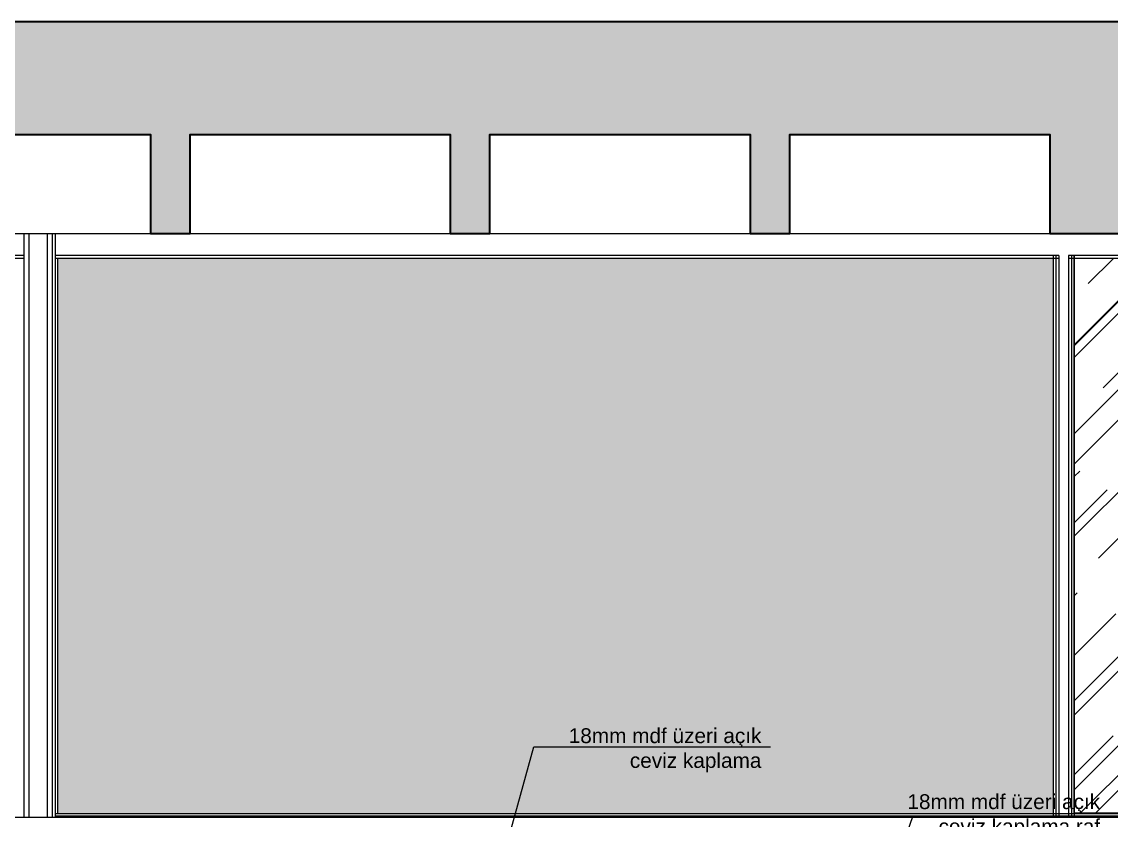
# Model space of a CAD drawing. Header units: millimetres. Extents: x 54215 to 67697, y 23496 to 56611.
# Drawn here: x 55777.1 to 56216.8, y 40917.7 to 41240 of the extents above; entities that cross this region are included whole.
import ezdxf

# ---------------------------------------------------------------- set-up
doc = ezdxf.new("R2010")
doc.units = ezdxf.units.MM
doc.layers.add('no3_alçıpan kesit', color=7, linetype='Continuous', lineweight=20, true_color=0xf5003d)
for name, color, linetype, lineweight in [('no3_duvar kaplama', 8, 'Continuous', 0), ('no3_duvar mevcut', 4, 'Continuous', 35), ('no3_döşeme kaplama', 8, 'Continuous', 0), ('no3_kutu profil gorunus', 8, 'Continuous', 0), ('no3_tefriş arka ince', 65, 'Continuous', 13), ('no3_yazı duvar', 152, 'Continuous', 0)]:
    doc.layers.add(name, color=color, linetype=linetype, lineweight=lineweight)
doc.styles.add('style1', font='arial.ttf', dxfattribs={"height": 20})

msp = doc.modelspace()

# ---------------------------------------------------------------- hatches: boundary and pattern name
at = {"layer": 'no3_duvar kaplama'}
h = msp.add_hatch(dxfattribs=at)
h.set_pattern_fill('JIS_STN_2.5', color=256, scale=3)
h.set_pattern_definition([(45, (43689.048, 19634.885), (-5.3033009, 5.3033009), []), (45, (43694.343, 19634.885), (-5.3033009, 5.3033009), [3.6, -1.5])])
h.paths.add_polyline_path([(57465.888, 41139.963), (57465.888, 41239.963), (55417.539, 41239.963), (55417.539, 40557.963), (57735.614, 40557.963), (57735.614, 40567.963), (57637.388, 40567.963), (57637.388, 40572.963), (57607.388, 40572.963), (57607.388, 40590.463), (57577.388, 40590.463), (57577.388, 40607.963), (56955.888, 40607.963), (56955.888, 40606.963), (56955.888, 40599.463), (55456.888, 40599.463), (55456.888, 41154.463), (55503.388, 41154.463), (55503.388, 41194.463), (55640.054, 41194.463), (55640.054, 41154.463), (55724.054, 41154.463), (55724.054, 41194.463), (55829.054, 41194.463), (55829.054, 41154.463), (55845.054, 41154.463), (55845.054, 41194.463), (55950.054, 41194.463), (55950.054, 41154.463), (55966.054, 41154.463), (55966.054, 41194.463), (56071.054, 41194.463), (56071.054, 41154.463), (56087.054, 41154.463), (56087.054, 41194.463), (56192.054, 41194.463), (56192.054, 41154.463), (56200.054, 41154.463), (56254.554, 41154.463), (56262.554, 41154.463), (56262.554, 41194.463), (56300.554, 41194.463), (56300.554, 41154.463), (56316.554, 41154.463), (56316.554, 41194.463), (56421.554, 41194.463), (56421.554, 41154.463), (56437.554, 41154.463), (56437.554, 41194.463), (56542.554, 41194.463), (56542.554, 41154.463), (56558.554, 41154.463), (56558.554, 41194.463), (56663.554, 41194.463), (56663.554, 41154.463), (56679.554, 41154.463), (56679.554, 41194.463), (56784.554, 41194.463), (56784.554, 41154.463), (56800.554, 41154.463), (56800.554, 41194.463), (56905.554, 41194.463), (56905.554, 41154.463), (56913.554, 41154.463), (56955.888, 41154.463), (56965.888, 41154.463), (56965.888, 41139.963)])
h = msp.add_hatch(dxfattribs=at)
h.set_pattern_fill('AR-RROOF', color=256, angle=45)
h.set_pattern_definition([(45, (46221.925, 23801.787), (21.552615, 57.47364), [381, -50.8, 127, -25.4]), (45, (46236.832, 23834.654), (-41.847994, 5.92697), [76.2, -8.382, 152.4, -19.05]), (45, (46215.639, 23826.033), (81.36112, 105.428207), [203.2, -35.56, 101.6, -25.4])])
h.paths.add_polyline_path([(56201.804, 40920.463), (56297.454, 40920.463), (56297.454, 41144.463), (56201.804, 41144.463)])
h.paths.add_polyline_path([(56955.888, 41154.463), (56912.184, 41154.463), (56912.184, 41149.973), (56913.554, 41149.973), (56913.554, 41146.973), (56912.184, 41146.973), (56912.184, 41144.451), (56910.181, 41144.451), (56910.181, 41146.973), (56901.154, 41146.973), (56901.154, 40920.463), (56955.888, 40920.463)])
h = msp.add_hatch(dxfattribs=at)
h.set_pattern_fill('AR-SAND', color=256, scale=0.1)
h.set_pattern_definition([(37.5, (46221.9247, 23355.7585), (-0.1600031, 4.8941324), [0, -3.8608, 0, -4.318, 0, -4.1275]), (7.5, (46221.925, 23355.7585), (4.4952328, 7.168251), [0, -2.0828, 0, -3.4798, 0, -1.3335]), (327.5, (46218.8005, 23355.7585), (7.9099237, 0.01437185), [0, -1.27, 0, -4.572, 0, -5.969]), (317.5, (46218.8005, 23355.7585), (7.6355645, 2.2292932), [0, -0.635, 0, -2.9972, 0, -3.429])])
h.paths.add_polyline_path([(55791.604, 41144.463), (55791.604, 40920.463), (56193.404, 40920.463), (56193.404, 41144.463)])

# ---------------------------------------------------------------- linework, layer by layer
msp.add_line((55417.539, 41239.963), (56824.038, 41239.963))
at = {"layer": 'no3_alçıpan kesit'}
for p, q in [((55778.004, 41154.463), (55778.004, 40918.963)), ((55789.404, 41154.463), (55789.404, 40918.963)), ((55790.604, 41154.463), (55790.604, 40918.963)), ((55778.004, 41145.663), (55503.388, 41145.663)), ((55778.004, 41144.463), (55503.388, 41144.463)), ((56195.604, 41145.663), (55790.604, 41145.663)), ((56195.604, 41144.463), (55790.604, 41144.463)), ((56194.404, 41145.663), (56194.404, 40918.963)), ((56195.604, 41145.663), (56195.604, 40918.963)), ((56199.604, 41145.663), (56199.604, 40918.963)), ((56200.804, 41145.663), (56200.804, 40918.963))]:
    msp.add_line(p, q, dxfattribs=at)
for points in [[(56301.849, 41148.663), (56301.849, 41144.463), (56199.604, 41144.463)], [(56300.649, 41148.663), (56300.649, 41145.663), (56199.604, 41145.663)]]:
    msp.add_lwpolyline(points, dxfattribs=at)
at = {"layer": 'no3_duvar kaplama'}
for p, q in [((55791.604, 41144.463), (55791.604, 40920.463)), ((56193.404, 41145.663), (56193.404, 40918.963)), ((56201.804, 40920.463), (56201.804, 41145.663)), ((56201.804, 41145.663), (56201.804, 40918.963))]:
    msp.add_line(p, q, dxfattribs=at)
at = {"layer": 'no3_duvar mevcut'}
for p, q in [((57465.888, 41239.963), (55417.539, 41239.963)), ((56192.054, 41154.463), (56254.554, 41154.463)), ((56955.888, 40920.463), (56201.804, 40920.463))]:
    msp.add_line(p, q, dxfattribs=at)
msp.add_lwpolyline([(55456.888, 41154.463), (55503.388, 41154.463), (55503.388, 41194.463), (55640.054, 41194.463), (55640.054, 41154.463), (55724.054, 41154.463), (55724.054, 41194.463), (55829.054, 41194.463), (55829.054, 41154.463), (55845.054, 41154.463), (55845.054, 41194.463), (55950.054, 41194.463), (55950.054, 41154.463), (55966.054, 41154.463), (55966.054, 41194.463), (56071.054, 41194.463), (56071.054, 41154.463), (56087.054, 41154.463), (56087.054, 41194.463), (56192.054, 41194.463), (56192.054, 41154.463), (56200.054, 41154.463)], dxfattribs=at)
at = {"layer": 'no3_döşeme kaplama'}
for p, q in [((55456.888, 40918.963), (56955.888, 40918.963)), ((55790.604, 40920.463), (56955.888, 40920.463)), ((55790.604, 40919.463), (56955.888, 40919.463))]:
    msp.add_line(p, q, dxfattribs=at)
at = {"layer": 'no3_kutu profil gorunus'}
for p, q in [((55780.004, 41154.463), (55780.004, 40918.963)), ((55787.404, 41154.463), (55787.404, 40918.963))]:
    msp.add_line(p, q, dxfattribs=at)
at = {"layer": 'no3_tefriş arka ince'}
for p, q in [((55724.054, 41154.463), (55829.054, 41154.463)), ((55845.054, 41154.463), (55950.054, 41154.463)), ((55966.054, 41154.463), (56071.054, 41154.463)), ((56087.054, 41154.463), (56192.054, 41154.463))]:
    msp.add_line(p, q, dxfattribs=at)
at = {"layer": 'no3_yazı duvar'}
for points in [[(55962.925, 40871.707), (55983.75, 40947.273), (56079.336, 40947.273)], [(56107.348, 40835.151), (56136.694, 40919.238), (56232.279, 40919.238)]]:
    msp.add_lwpolyline(points, dxfattribs=at)

# ---------------------------------------------------------------- texts
at = {"layer": 'no3_yazı duvar', "char_height": 6, "width": 196.13956, "attachment_point": 3, "style": 'style1'}
for s, insert in [('18mm mdf üzeri açık\\P ceviz kaplama', (56075.634, 40954.831)), ('18mm mdf üzeri açık\\P ceviz kaplama raf', (56212.314, 40928.204))]:
    msp.add_mtext(s, dxfattribs=dict(at, insert=insert))

doc.saveas('drawing.dxf')
